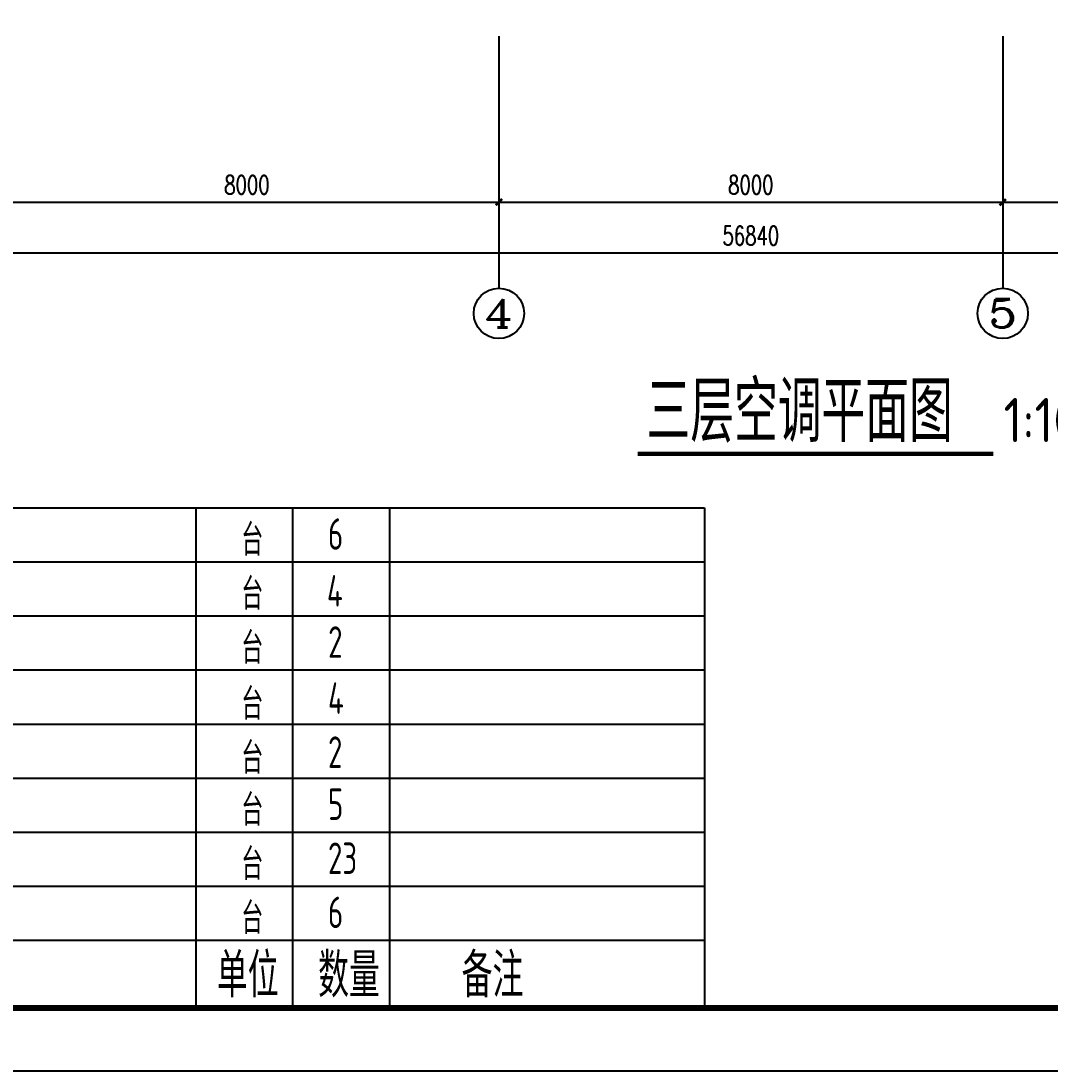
# Model space of a CAD drawing. Extents: x 1738143 to 1822243, y -608375 to -303375.
# Drawn here: x 1766144 to 1782482, y -485575 to -468905 of the extents above; entities that cross this region are included whole.
import ezdxf
from ezdxf.enums import TextEntityAlignment as Align

# ---------------------------------------------------------------- set-up
doc = ezdxf.new("R2010")
doc.units = 0
doc.header["$LTSCALE"] = 1000
doc.header["$MEASUREMENT"] = 0
for name, color, linetype in [('AXIS', 3, 'Continuous'), ('AXIS_TEXT', 7, 'Continuous'), ('DIM_SYMB', 3, 'Continuous'), ('PUB_DIM', 3, 'Continuous'), ('PUB_TEXT', 7, 'Continuous'), ('TK', 4, 'Continuous'), ('采暖', 7, 'Continuous')]:
    doc.layers.add(name, color=color, linetype=linetype)
doc.styles.add('_TCH_AXIS', font='COMPLEX', dxfattribs={"bigfont": 'GBCBIG'})
doc.styles.add('_TCH_DIM_T3', font='SIMPLEX', dxfattribs={"width": 0.705882, "bigfont": 'GBCBIG'})
doc.styles.add('COMPLEX', font='COMPLEX')
doc.styles.add('HZTXT1', font='romans.shx', dxfattribs={"width": 0.7, "bigfont": 'GBHZFS.SHX'})
doc.styles.get("Standard").update_dxf_attribs({"font": 'gbenor.shx', "bigfont": 'gbcbig.shx'})
doc.styles.add('TSSD_Dimension', font='tssdeng.shx', dxfattribs={"width": 0.7, "bigfont": 'hztxt.shx'})
doc.dimstyles.new('_TCH_ARCH&&100', dxfattribs={"dimtxt": 297.5, "dimasz": 100, "dimexe": 250, "dimexo": 300, "dimgap": 126.25, "dimtad": 1, "dimdec": 0, "dimzin": 0, "dimdsep": 46, "dimtxsty": '_TCH_DIM_T3', "dimblk": 'ARCHTICK', "dimcen": 0.09, "dimclrt": 7, "dimazin": 2, "dimtfac": 1, "dimtdec": 0, "dimtix": 1, "dimtmove": 2, "dimatfit": 3, "dimfxl": 30, "dimtolj": 1, "dimtzin": 0, "dimarcsym": 0})

# ---------------------------------------------------------------- blocks, each defined once
blk = doc.blocks.new('_ArchTick')
at = {"color": 0, "linetype": 'ByBlock', "const_width": 0.4}
blk.add_lwpolyline([(-0.5, -0.5), (0.5, 0.5)], dxfattribs=at)
blk = doc.blocks.new('*D86')
at = {"layer": 'Defpoints', "color": 0, "transparency": 16777216}
for p in [(-24300, -6861), (-16300, -6861), (-16300, -7878)]:
    blk.add_point(p, dxfattribs=at)
at = {"layer": 'PUB_DIM', "color": 0, "lineweight": -2, "transparency": 16777216}
for p, q in [((-24300, -7161), (-24300, -8128)), ((-16300, -7161), (-16300, -8128)), ((-24300, -7878), (-16300, -7878))]:
    blk.add_line(p, q, dxfattribs=at)
at = {"layer": 'PUB_DIM', "color": 0, "lineweight": -2, "transparency": 16777216, "xscale": 100, "yscale": 100, "zscale": 100, "rotation": 180}
blk.add_blockref('_ArchTick', (-24300, -7878), dxfattribs=at)
at = {"layer": 'PUB_DIM', "color": 0, "lineweight": -2, "transparency": 16777216, "xscale": 100, "yscale": 100, "zscale": 100}
blk.add_blockref('_ArchTick', (-16300, -7878), dxfattribs=at)
at = {"layer": 'PUB_DIM', "color": 7, "transparency": 16777216, "insert": (-20300, -7603), "char_height": 297.5, "attachment_point": 5, "style": '_TCH_DIM_T3'}
blk.add_mtext('\\A1;8000', dxfattribs=at)
blk = doc.blocks.new('*D87')
at = {"layer": 'Defpoints', "color": 0, "transparency": 16777216}
for p in [(-16300, -6861), (-8300, -6861), (-8300, -7878)]:
    blk.add_point(p, dxfattribs=at)
at = {"layer": 'PUB_DIM', "color": 0, "lineweight": -2, "transparency": 16777216}
for p, q in [((-16300, -7161), (-16300, -8128)), ((-8300, -7161), (-8300, -8128)), ((-16300, -7878), (-8300, -7878))]:
    blk.add_line(p, q, dxfattribs=at)
at = {"layer": 'PUB_DIM', "color": 0, "lineweight": -2, "transparency": 16777216, "xscale": 100, "yscale": 100, "zscale": 100, "rotation": 180}
blk.add_blockref('_ArchTick', (-16300, -7878), dxfattribs=at)
at = {"layer": 'PUB_DIM', "color": 0, "lineweight": -2, "transparency": 16777216, "xscale": 100, "yscale": 100, "zscale": 100}
blk.add_blockref('_ArchTick', (-8300, -7878), dxfattribs=at)
at = {"layer": 'PUB_DIM', "color": 7, "transparency": 16777216, "insert": (-12300, -7603), "char_height": 297.5, "attachment_point": 5, "style": '_TCH_DIM_T3'}
blk.add_mtext('\\A1;8000', dxfattribs=at)
blk = doc.blocks.new('*D88')
at = {"layer": 'Defpoints', "color": 0, "transparency": 16777216}
for p in [(-8300, -6861), (-300, -6861), (-300, -7878)]:
    blk.add_point(p, dxfattribs=at)
at = {"layer": 'PUB_DIM', "color": 0, "lineweight": -2, "transparency": 16777216}
for p, q in [((-8300, -7161), (-8300, -8128)), ((-300, -7161), (-300, -8128)), ((-8300, -7878), (-300, -7878))]:
    blk.add_line(p, q, dxfattribs=at)
at = {"layer": 'PUB_DIM', "color": 0, "lineweight": -2, "transparency": 16777216, "xscale": 100, "yscale": 100, "zscale": 100, "rotation": 180}
blk.add_blockref('_ArchTick', (-8300, -7878), dxfattribs=at)
at = {"layer": 'PUB_DIM', "color": 0, "lineweight": -2, "transparency": 16777216, "xscale": 100, "yscale": 100, "zscale": 100}
blk.add_blockref('_ArchTick', (-300, -7878), dxfattribs=at)
at = {"layer": 'PUB_DIM', "color": 7, "transparency": 16777216, "insert": (-4300, -7603), "char_height": 297.5, "attachment_point": 5, "style": '_TCH_DIM_T3'}
blk.add_mtext('\\A1;8000', dxfattribs=at)
blk = doc.blocks.new('*D92')
at = {"layer": 'Defpoints', "color": 0, "transparency": 16777216}
for p in [(-40720, -7643), (16120, -7643), (16120, -8685)]:
    blk.add_point(p, dxfattribs=at)
at = {"layer": 'PUB_DIM', "color": 0, "lineweight": -2, "transparency": 16777216}
for p, q in [((-40720, -7943), (-40720, -8935)), ((16120, -7943), (16120, -8935)), ((-40720, -8685), (16120, -8685))]:
    blk.add_line(p, q, dxfattribs=at)
at = {"layer": 'PUB_DIM', "color": 0, "lineweight": -2, "transparency": 16777216, "xscale": 100, "yscale": 100, "zscale": 100, "rotation": 180}
blk.add_blockref('_ArchTick', (-40720, -8685), dxfattribs=at)
at = {"layer": 'PUB_DIM', "color": 0, "lineweight": -2, "transparency": 16777216, "xscale": 100, "yscale": 100, "zscale": 100}
blk.add_blockref('_ArchTick', (16120, -8685), dxfattribs=at)
at = {"layer": 'PUB_DIM', "color": 7, "transparency": 16777216, "insert": (-12300, -8410), "char_height": 297.5, "attachment_point": 5, "style": '_TCH_DIM_T3'}
blk.add_mtext('\\A1;56840', dxfattribs=at)
blk = doc.blocks.new('*D233')
at = {"layer": 'Defpoints', "color": 0, "transparency": 16777216}
for p in [(-24300, -6861), (-16300, -6861), (-16300, -7878)]:
    blk.add_point(p, dxfattribs=at)
at = {"layer": 'PUB_DIM', "color": 0, "lineweight": -2, "transparency": 16777216}
for p, q in [((-24300, -7161), (-24300, -8128)), ((-16300, -7161), (-16300, -8128)), ((-24300, -7878), (-16300, -7878))]:
    blk.add_line(p, q, dxfattribs=at)
at = {"layer": 'PUB_DIM', "color": 0, "lineweight": -2, "transparency": 16777216, "xscale": 100, "yscale": 100, "zscale": 100, "rotation": 180}
blk.add_blockref('_ArchTick', (-24300, -7878), dxfattribs=at)
at = {"layer": 'PUB_DIM', "color": 0, "lineweight": -2, "transparency": 16777216, "xscale": 100, "yscale": 100, "zscale": 100}
blk.add_blockref('_ArchTick', (-16300, -7878), dxfattribs=at)
at = {"layer": 'PUB_DIM', "color": 7, "transparency": 16777216, "insert": (-20300, -7603), "char_height": 297.5, "attachment_point": 5, "style": '_TCH_DIM_T3'}
blk.add_mtext('\\A1;8000', dxfattribs=at)
blk = doc.blocks.new('*D234')
at = {"layer": 'Defpoints', "color": 0, "transparency": 16777216}
for p in [(-16300, -6861), (-8300, -6861), (-8300, -7878)]:
    blk.add_point(p, dxfattribs=at)
at = {"layer": 'PUB_DIM', "color": 0, "lineweight": -2, "transparency": 16777216}
for p, q in [((-16300, -7161), (-16300, -8128)), ((-8300, -7161), (-8300, -8128)), ((-16300, -7878), (-8300, -7878))]:
    blk.add_line(p, q, dxfattribs=at)
at = {"layer": 'PUB_DIM', "color": 0, "lineweight": -2, "transparency": 16777216, "xscale": 100, "yscale": 100, "zscale": 100, "rotation": 180}
blk.add_blockref('_ArchTick', (-16300, -7878), dxfattribs=at)
at = {"layer": 'PUB_DIM', "color": 0, "lineweight": -2, "transparency": 16777216, "xscale": 100, "yscale": 100, "zscale": 100}
blk.add_blockref('_ArchTick', (-8300, -7878), dxfattribs=at)
at = {"layer": 'PUB_DIM', "color": 7, "transparency": 16777216, "insert": (-12300, -7603), "char_height": 297.5, "attachment_point": 5, "style": '_TCH_DIM_T3'}
blk.add_mtext('\\A1;8000', dxfattribs=at)
blk = doc.blocks.new('*D235')
at = {"layer": 'Defpoints', "color": 0, "transparency": 16777216}
for p in [(-8300, -6861), (-300, -6861), (-300, -7878)]:
    blk.add_point(p, dxfattribs=at)
at = {"layer": 'PUB_DIM', "color": 0, "lineweight": -2, "transparency": 16777216}
for p, q in [((-8300, -7161), (-8300, -8128)), ((-300, -7161), (-300, -8128)), ((-8300, -7878), (-300, -7878))]:
    blk.add_line(p, q, dxfattribs=at)
at = {"layer": 'PUB_DIM', "color": 0, "lineweight": -2, "transparency": 16777216, "xscale": 100, "yscale": 100, "zscale": 100, "rotation": 180}
blk.add_blockref('_ArchTick', (-8300, -7878), dxfattribs=at)
at = {"layer": 'PUB_DIM', "color": 0, "lineweight": -2, "transparency": 16777216, "xscale": 100, "yscale": 100, "zscale": 100}
blk.add_blockref('_ArchTick', (-300, -7878), dxfattribs=at)
at = {"layer": 'PUB_DIM', "color": 7, "transparency": 16777216, "insert": (-4300, -7603), "char_height": 297.5, "attachment_point": 5, "style": '_TCH_DIM_T3'}
blk.add_mtext('\\A1;8000', dxfattribs=at)
blk = doc.blocks.new('*D239')
at = {"layer": 'Defpoints', "color": 0, "transparency": 16777216}
for p in [(-40720, -7643), (16120, -7643), (16120, -8685)]:
    blk.add_point(p, dxfattribs=at)
at = {"layer": 'PUB_DIM', "color": 0, "lineweight": -2, "transparency": 16777216}
for p, q in [((-40720, -7943), (-40720, -8935)), ((16120, -7943), (16120, -8935)), ((-40720, -8685), (16120, -8685))]:
    blk.add_line(p, q, dxfattribs=at)
at = {"layer": 'PUB_DIM', "color": 0, "lineweight": -2, "transparency": 16777216, "xscale": 100, "yscale": 100, "zscale": 100, "rotation": 180}
blk.add_blockref('_ArchTick', (-40720, -8685), dxfattribs=at)
at = {"layer": 'PUB_DIM', "color": 0, "lineweight": -2, "transparency": 16777216, "xscale": 100, "yscale": 100, "zscale": 100}
blk.add_blockref('_ArchTick', (16120, -8685), dxfattribs=at)
at = {"layer": 'PUB_DIM', "color": 7, "transparency": 16777216, "insert": (-12300, -8410), "char_height": 297.5, "attachment_point": 5, "style": '_TCH_DIM_T3'}
blk.add_mtext('\\A1;56840', dxfattribs=at)
blk = doc.blocks.new('*D380')
at = {"layer": 'Defpoints', "color": 0, "transparency": 16777216}
for p in [(-24300, -6861), (-16300, -6861), (-16300, -7878)]:
    blk.add_point(p, dxfattribs=at)
at = {"layer": 'PUB_DIM', "color": 0, "lineweight": -2, "transparency": 16777216}
for p, q in [((-24300, -7161), (-24300, -8128)), ((-16300, -7161), (-16300, -8128)), ((-24300, -7878), (-16300, -7878))]:
    blk.add_line(p, q, dxfattribs=at)
at = {"layer": 'PUB_DIM', "color": 0, "lineweight": -2, "transparency": 16777216, "xscale": 100, "yscale": 100, "zscale": 100, "rotation": 180}
blk.add_blockref('_ArchTick', (-24300, -7878), dxfattribs=at)
at = {"layer": 'PUB_DIM', "color": 0, "lineweight": -2, "transparency": 16777216, "xscale": 100, "yscale": 100, "zscale": 100}
blk.add_blockref('_ArchTick', (-16300, -7878), dxfattribs=at)
at = {"layer": 'PUB_DIM', "color": 7, "transparency": 16777216, "insert": (-20300, -7603), "char_height": 297.5, "attachment_point": 5, "style": '_TCH_DIM_T3'}
blk.add_mtext('\\A1;8000', dxfattribs=at)
blk = doc.blocks.new('*D381')
at = {"layer": 'Defpoints', "color": 0, "transparency": 16777216}
for p in [(-16300, -6861), (-8300, -6861), (-8300, -7878)]:
    blk.add_point(p, dxfattribs=at)
at = {"layer": 'PUB_DIM', "color": 0, "lineweight": -2, "transparency": 16777216}
for p, q in [((-16300, -7161), (-16300, -8128)), ((-8300, -7161), (-8300, -8128)), ((-16300, -7878), (-8300, -7878))]:
    blk.add_line(p, q, dxfattribs=at)
at = {"layer": 'PUB_DIM', "color": 0, "lineweight": -2, "transparency": 16777216, "xscale": 100, "yscale": 100, "zscale": 100, "rotation": 180}
blk.add_blockref('_ArchTick', (-16300, -7878), dxfattribs=at)
at = {"layer": 'PUB_DIM', "color": 0, "lineweight": -2, "transparency": 16777216, "xscale": 100, "yscale": 100, "zscale": 100}
blk.add_blockref('_ArchTick', (-8300, -7878), dxfattribs=at)
at = {"layer": 'PUB_DIM', "color": 7, "transparency": 16777216, "insert": (-12300, -7603), "char_height": 297.5, "attachment_point": 5, "style": '_TCH_DIM_T3'}
blk.add_mtext('\\A1;8000', dxfattribs=at)
blk = doc.blocks.new('*D382')
at = {"layer": 'Defpoints', "color": 0, "transparency": 16777216}
for p in [(-8300, -6861), (-300, -6861), (-300, -7878)]:
    blk.add_point(p, dxfattribs=at)
at = {"layer": 'PUB_DIM', "color": 0, "lineweight": -2, "transparency": 16777216}
for p, q in [((-8300, -7161), (-8300, -8128)), ((-300, -7161), (-300, -8128)), ((-8300, -7878), (-300, -7878))]:
    blk.add_line(p, q, dxfattribs=at)
at = {"layer": 'PUB_DIM', "color": 0, "lineweight": -2, "transparency": 16777216, "xscale": 100, "yscale": 100, "zscale": 100, "rotation": 180}
blk.add_blockref('_ArchTick', (-8300, -7878), dxfattribs=at)
at = {"layer": 'PUB_DIM', "color": 0, "lineweight": -2, "transparency": 16777216, "xscale": 100, "yscale": 100, "zscale": 100}
blk.add_blockref('_ArchTick', (-300, -7878), dxfattribs=at)
at = {"layer": 'PUB_DIM', "color": 7, "transparency": 16777216, "insert": (-4300, -7603), "char_height": 297.5, "attachment_point": 5, "style": '_TCH_DIM_T3'}
blk.add_mtext('\\A1;8000', dxfattribs=at)
blk = doc.blocks.new('*D386')
at = {"layer": 'Defpoints', "color": 0, "transparency": 16777216}
for p in [(-40720, -7643), (16120, -7643), (16120, -8685)]:
    blk.add_point(p, dxfattribs=at)
at = {"layer": 'PUB_DIM', "color": 0, "lineweight": -2, "transparency": 16777216}
for p, q in [((-40720, -7943), (-40720, -8935)), ((16120, -7943), (16120, -8935)), ((-40720, -8685), (16120, -8685))]:
    blk.add_line(p, q, dxfattribs=at)
at = {"layer": 'PUB_DIM', "color": 0, "lineweight": -2, "transparency": 16777216, "xscale": 100, "yscale": 100, "zscale": 100, "rotation": 180}
blk.add_blockref('_ArchTick', (-40720, -8685), dxfattribs=at)
at = {"layer": 'PUB_DIM', "color": 0, "lineweight": -2, "transparency": 16777216, "xscale": 100, "yscale": 100, "zscale": 100}
blk.add_blockref('_ArchTick', (16120, -8685), dxfattribs=at)
at = {"layer": 'PUB_DIM', "color": 7, "transparency": 16777216, "insert": (-12300, -8410), "char_height": 297.5, "attachment_point": 5, "style": '_TCH_DIM_T3'}
blk.add_mtext('\\A1;56840', dxfattribs=at)
blk = doc.blocks.new('*D538')
at = {"layer": 'Defpoints', "color": 0, "transparency": 16777216}
for p in [(-24300, -6861), (-16300, -6861), (-16300, -7878)]:
    blk.add_point(p, dxfattribs=at)
at = {"layer": 'PUB_DIM', "color": 0, "lineweight": -2, "transparency": 16777216}
for p, q in [((-24300, -7161), (-24300, -8128)), ((-16300, -7161), (-16300, -8128)), ((-24300, -7878), (-16300, -7878))]:
    blk.add_line(p, q, dxfattribs=at)
at = {"layer": 'PUB_DIM', "color": 0, "lineweight": -2, "transparency": 16777216, "xscale": 100, "yscale": 100, "zscale": 100, "rotation": 180}
blk.add_blockref('_ArchTick', (-24300, -7878), dxfattribs=at)
at = {"layer": 'PUB_DIM', "color": 0, "lineweight": -2, "transparency": 16777216, "xscale": 100, "yscale": 100, "zscale": 100}
blk.add_blockref('_ArchTick', (-16300, -7878), dxfattribs=at)
at = {"layer": 'PUB_DIM', "color": 7, "transparency": 16777216, "insert": (-20300, -7603), "char_height": 297.5, "attachment_point": 5, "style": '_TCH_DIM_T3'}
blk.add_mtext('\\A1;8000', dxfattribs=at)
blk = doc.blocks.new('*D539')
at = {"layer": 'Defpoints', "color": 0, "transparency": 16777216}
for p in [(-16300, -6861), (-8300, -6861), (-8300, -7878)]:
    blk.add_point(p, dxfattribs=at)
at = {"layer": 'PUB_DIM', "color": 0, "lineweight": -2, "transparency": 16777216}
for p, q in [((-16300, -7161), (-16300, -8128)), ((-8300, -7161), (-8300, -8128)), ((-16300, -7878), (-8300, -7878))]:
    blk.add_line(p, q, dxfattribs=at)
at = {"layer": 'PUB_DIM', "color": 0, "lineweight": -2, "transparency": 16777216, "xscale": 100, "yscale": 100, "zscale": 100, "rotation": 180}
blk.add_blockref('_ArchTick', (-16300, -7878), dxfattribs=at)
at = {"layer": 'PUB_DIM', "color": 0, "lineweight": -2, "transparency": 16777216, "xscale": 100, "yscale": 100, "zscale": 100}
blk.add_blockref('_ArchTick', (-8300, -7878), dxfattribs=at)
at = {"layer": 'PUB_DIM', "color": 7, "transparency": 16777216, "insert": (-12300, -7603), "char_height": 297.5, "attachment_point": 5, "style": '_TCH_DIM_T3'}
blk.add_mtext('\\A1;8000', dxfattribs=at)
blk = doc.blocks.new('*D540')
at = {"layer": 'Defpoints', "color": 0, "transparency": 16777216}
for p in [(-8300, -6861), (-300, -6861), (-300, -7878)]:
    blk.add_point(p, dxfattribs=at)
at = {"layer": 'PUB_DIM', "color": 0, "lineweight": -2, "transparency": 16777216}
for p, q in [((-8300, -7161), (-8300, -8128)), ((-300, -7161), (-300, -8128)), ((-8300, -7878), (-300, -7878))]:
    blk.add_line(p, q, dxfattribs=at)
at = {"layer": 'PUB_DIM', "color": 0, "lineweight": -2, "transparency": 16777216, "xscale": 100, "yscale": 100, "zscale": 100, "rotation": 180}
blk.add_blockref('_ArchTick', (-8300, -7878), dxfattribs=at)
at = {"layer": 'PUB_DIM', "color": 0, "lineweight": -2, "transparency": 16777216, "xscale": 100, "yscale": 100, "zscale": 100}
blk.add_blockref('_ArchTick', (-300, -7878), dxfattribs=at)
at = {"layer": 'PUB_DIM', "color": 7, "transparency": 16777216, "insert": (-4300, -7603), "char_height": 297.5, "attachment_point": 5, "style": '_TCH_DIM_T3'}
blk.add_mtext('\\A1;8000', dxfattribs=at)
blk = doc.blocks.new('*D544')
at = {"layer": 'Defpoints', "color": 0, "transparency": 16777216}
for p in [(-40720, -7643), (16120, -7643), (16120, -8685)]:
    blk.add_point(p, dxfattribs=at)
at = {"layer": 'PUB_DIM', "color": 0, "lineweight": -2, "transparency": 16777216}
for p, q in [((-40720, -7943), (-40720, -8935)), ((16120, -7943), (16120, -8935)), ((-40720, -8685), (16120, -8685))]:
    blk.add_line(p, q, dxfattribs=at)
at = {"layer": 'PUB_DIM', "color": 0, "lineweight": -2, "transparency": 16777216, "xscale": 100, "yscale": 100, "zscale": 100, "rotation": 180}
blk.add_blockref('_ArchTick', (-40720, -8685), dxfattribs=at)
at = {"layer": 'PUB_DIM', "color": 0, "lineweight": -2, "transparency": 16777216, "xscale": 100, "yscale": 100, "zscale": 100}
blk.add_blockref('_ArchTick', (16120, -8685), dxfattribs=at)
at = {"layer": 'PUB_DIM', "color": 7, "transparency": 16777216, "insert": (-12300, -8410), "char_height": 297.5, "attachment_point": 5, "style": '_TCH_DIM_T3'}
blk.add_mtext('\\A1;56840', dxfattribs=at)
blk = doc.blocks.new('_AXISO')
blk.add_circle((0, 0), 0.5)
at = {"layer": 'AXIS_TEXT', "style": 'COMPLEX', "width": 1.041667}
blk.add_attdef('A', text='', height=0.56, dxfattribs=at).set_placement((-0.25, -0.28), (0.25, -0.28), align=Align.FIT)
blk = doc.blocks.new('*U633')
at = {"color": 3}
blk.add_lwpolyline([(-84100, 0), (0, 0), (0, 59400), (-84100, 59400)], close=True, dxfattribs=at)
at = {"color": 3, "const_width": 100}
blk.add_lwpolyline([(-81600, 1000), (-1000, 1000), (-1000, 58400), (-81600, 58400)], close=True, dxfattribs=at)
at = {"layer": 'TK', "color": 4, "style": 'HZTXT1'}
for tag, height, width, p in [('项目负责1', 400, 0.6, (-4500, 19196)), ('项目负责2', 400, 0.6, (-4500, 18296)), ('专责', 400, 0.6, (-4500, 17396)), ('审定', 400, 0.6, (-4500, 16496)), ('审核', 400, 0.6, (-4500, 15596)), ('校对', 400, 0.6, (-4500, 14696)), ('设计', 400, 0.6, (-4500, 13796)), ('绘图', 400, 0.6, (-4500, 12896)), ('建设单位', 450, 0.6, (-4500, 11050)), ('工号', 400, 0.5, (-5501, 3507)), ('版次', 400, 0.7, (-2138, 3498)), ('阶段', 400, 0.7, (-2138, 2498)), ('比例', 400, 0.7, (-5491, 1513)), ('日期', 400, 0.7, (-2138, 1498))]:
    blk.add_attdef(tag, text='', height=height, dxfattribs=dict(at, width=width)).set_placement(p, align=Align.MIDDLE)
at = {"layer": 'TK', "color": 1, "lineweight": -3, "style": 'HZTXT1', "width": 0.6}
blk.add_attdef('工程名称', text='', height=450, dxfattribs=at).set_placement((-4500, 9050), align=Align.MIDDLE)
at = {"layer": 'TK', "color": 4, "lineweight": -3, "style": 'HZTXT1', "width": 0.6}
blk.add_attdef('子项名称', text='', height=450, dxfattribs=at).set_placement((-4500, 7050), align=Align.MIDDLE)
at = {"layer": 'TK', "color": 1, "lineweight": -3, "width": 0.6, "flags": 104}
blk.add_attdef('图名', text='', height=400, dxfattribs=at).set_placement((-4558, 4958), align=Align.MIDDLE_CENTER)
at = {"layer": 'TK', "color": 1, "style": 'HZTXT1', "width": 0.7}
blk.add_attdef('图号', text='', height=400, dxfattribs=at).set_placement((-5491, 2513), align=Align.MIDDLE)
blk = doc.blocks.new('A$C5D18424C')
at = {"layer": 'AXIS'}
for p, q in [((-16300, -5243.8), (-16300, -9243.8)), ((-8300, -5243.8), (-8300, -9243.8))]:
    blk.add_line(p, q, dxfattribs=at)
ref = blk.add_blockref('_AXISO', (-16300, -9643.8), dxfattribs=dict(at, xscale=800, yscale=800, zscale=800))
ref.add_attrib('A', '4', dxfattribs={"layer": 'AXIS_TEXT', "height": 452.5, "style": '_TCH_AXIS', "width": 1.3125}).set_placement((-16526.3, -9870.1), (-16073.7, -9870.1), align=Align.FIT)
ref = blk.add_blockref('_AXISO', (-8300, -9643.8), dxfattribs=dict(at, xscale=800, yscale=800, zscale=800))
ref.add_attrib('A', '5', dxfattribs={"layer": 'AXIS_TEXT', "height": 452.5, "style": '_TCH_AXIS', "width": 1.5}).set_placement((-8526.3, -9870.1), (-8073.7, -9870.1), align=Align.FIT)
at = {"layer": 'PUB_DIM'}
for p1, p2, distance, picture, middle in [((-24300, -6861.4), (-16300, -6861.4), -1017, '*D86', (-20300, -7603.4)), ((-24300, -6861.4), (-16300, -6861.4), -1017, '*D233', (-20300, -7603.4)), ((-24300, -6861.4), (-16300, -6861.4), -1017, '*D380', (-20300, -7603.4)), ((-24300, -6861.4), (-16300, -6861.4), -1017, '*D538', (-20300, -7603.4)), ((-16300, -6861.4), (-8300, -6861.4), -1017, '*D87', (-12300, -7603.4)), ((-16300, -6861.4), (-8300, -6861.4), -1017, '*D234', (-12300, -7603.4)), ((-16300, -6861.4), (-8300, -6861.4), -1017, '*D381', (-12300, -7603.4)), ((-16300, -6861.4), (-8300, -6861.4), -1017, '*D539', (-12300, -7603.4)), ((-8300, -6861.4), (-300, -6861.4), -1017, '*D88', (-4300, -7603.4)), ((-8300, -6861.4), (-300, -6861.4), -1017, '*D235', (-4300, -7603.4)), ((-8300, -6861.4), (-300, -6861.4), -1017, '*D382', (-4300, -7603.4)), ((-8300, -6861.4), (-300, -6861.4), -1017, '*D540', (-4300, -7603.4)), ((-40720, -7642.7), (16120, -7642.7), -1042.6, '*D92', (-12300, -8410.3)), ((-40720, -7642.7), (16120, -7642.7), -1042.6, '*D239', (-12300, -8410.3)), ((-40720, -7642.7), (16120, -7642.7), -1042.6, '*D386', (-12300, -8410.3)), ((-40720, -7642.7), (16120, -7642.7), -1042.6, '*D544', (-12300, -8410.3))]:
    dim = blk.add_aligned_dim(p1=p1, p2=p2, distance=distance, dimstyle='_TCH_ARCH&&100', dxfattribs=at)
    dim.commit()
    dim.dimension.update_dxf_attribs({"geometry": picture, "text_midpoint": middle})

msp = doc.modelspace()

# ---------------------------------------------------------------- linework, layer by layer
at = {"layer": 'DIM_SYMB', "const_width": 70}
msp.add_lwpolyline([(1781583.2, -475775.3), (1775936.3, -475775.3)], dxfattribs=at)
at = {"layer": '采暖'}
for p, q in [((1740642.9, -476634.2), (1776994.4, -476634.2)), ((1768921.5, -476634.2), (1768921.5, -484574.9)), ((1770455.6, -476634.2), (1770455.6, -484574.9)), ((1771995.6, -476634.2), (1771995.6, -484574.9)), ((1776994.4, -476634.2), (1776994.4, -484574.9)), ((1740642.9, -477492.2), (1776994.4, -477492.2)), ((1740642.9, -478350.2), (1776994.4, -478350.2)), ((1740642.9, -479208.2), (1776994.4, -479208.2)), ((1740642.9, -480066.2), (1776994.4, -480066.2)), ((1740642.9, -480066.2), (1776994.4, -480066.2)), ((1740642.9, -480066.2), (1776994.4, -480066.2)), ((1740642.9, -480924.2), (1776994.4, -480924.2)), ((1740642.9, -481782.2), (1776994.4, -481782.2)), ((1740642.9, -482640.2), (1776994.4, -482640.2)), ((1740642.9, -483498.2), (1776994.4, -483498.2)), ((1740642.9, -483498.2), (1776994.4, -483498.2)), ((1776994.4, -484574.9), (1740642.9, -484574.9))]:
    msp.add_line(p, q, dxfattribs=at)

# ---------------------------------------------------------------- block references
for name, p in [('*U633', (1822242.9, -485574.9)), ('A$C5D18424C', (1790031.5, -463903.3))]:
    msp.add_blockref(name, p)

# ---------------------------------------------------------------- texts
at = {"layer": 'PUB_TEXT'}
for s, height, p in [('三层空调平面图', 964.54, (1776076.3, -475590.6)), ('1:100', 700, (1781744, -475590.6))]:
    msp.add_text(s, height=height, dxfattribs=at).set_placement(p)
at = {"layer": '采暖', "style": 'TSSD_Dimension', "width": 0.7}
for s, height, p in [('台', 500, (1769640.7, -477392.8)), ('6', 500, (1771018.2, -477299.5)), ('台', 500, (1769640.7, -478250.8)), ('4', 500, (1771001.6, -478202.3)), ('台', 500, (1769640.7, -479108.8)), ('2', 500, (1771020.8, -479015.5)), ('4', 500, (1771018.2, -479905.8)), ('台', 500, (1769640.7, -479999.1)), ('台', 500, (1769640.7, -480856.1)), ('2', 500, (1771018.2, -480762.9)), ('台', 500, (1769640.7, -481682.8)), ('5', 500, (1771018.2, -481589.5)), ('台', 500, (1769640.7, -482540.8)), ('23', 500, (1771018.2, -482447.5)), ('台', 500, (1769640.7, -483398.8)), ('6', 500, (1771018.2, -483305.5)), ('单位', 700, (1769253.5, -484406.1)), ('数量', 700, (1770861.4, -484406.1)), ('备注', 700, (1773140.3, -484406.1))]:
    msp.add_text(s, height=height, dxfattribs=at).set_placement(p)

doc.saveas('drawing.dxf')
